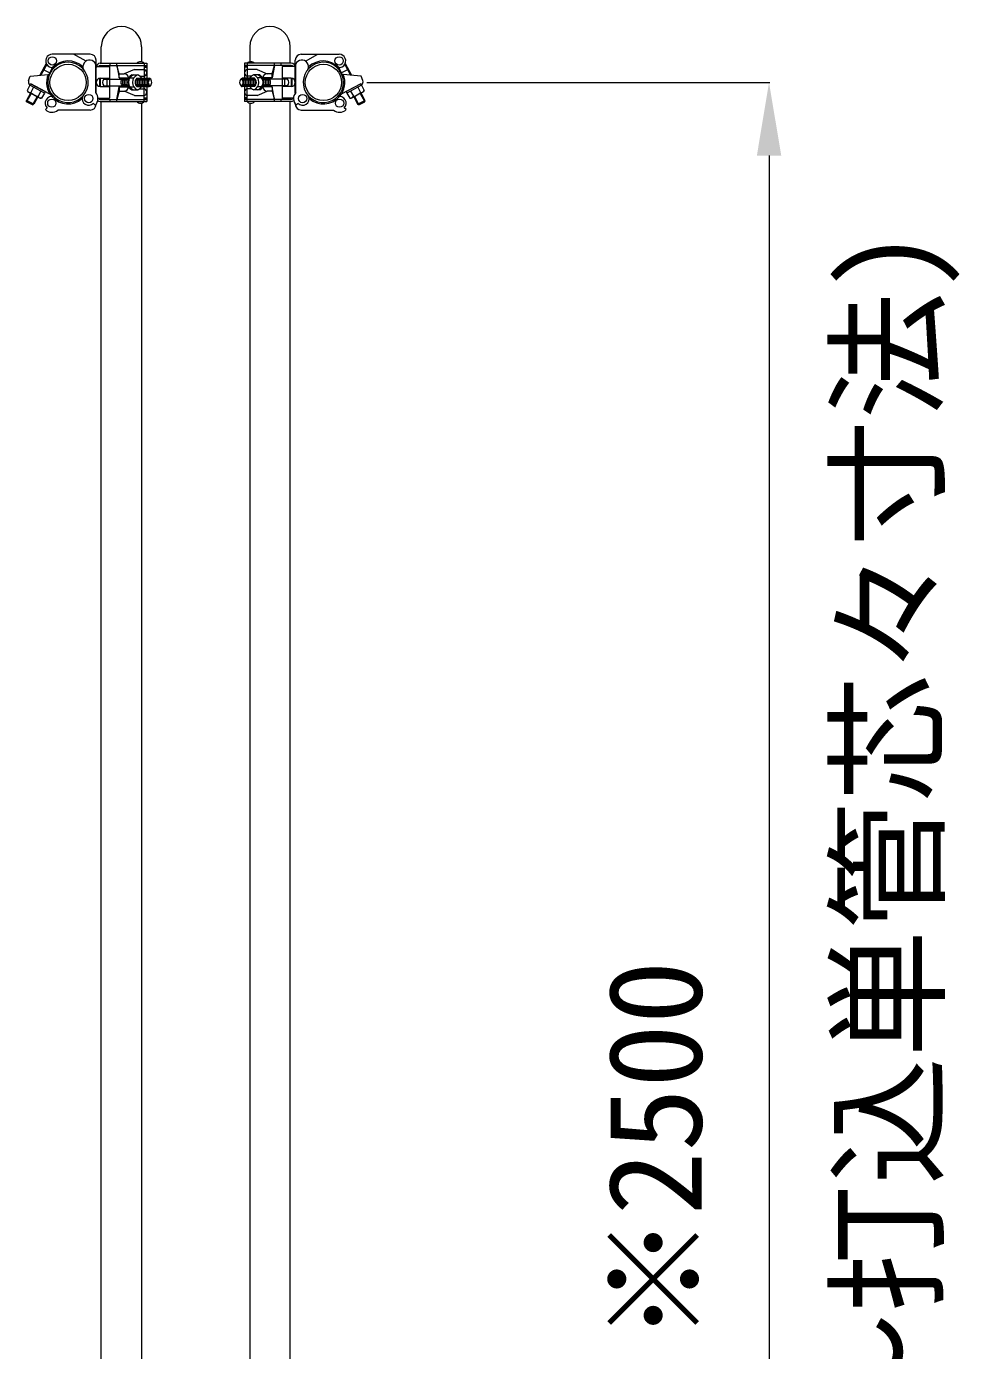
# Model space of a CAD drawing. Units: millimetres, scale not verified. Extents: x -30584 to 1616, y -23100 to 23100.
# Drawn here: x -13268 to -12145, y -4786 to -3193 of the extents above; entities that cross this region are included whole.
import ezdxf
from ezdxf.enums import TextEntityAlignment as Align

# ---------------------------------------------------------------- set-up
doc = ezdxf.new("R2010")
doc.units = ezdxf.units.MM
doc.header["$LTSCALE"] = 150
for name, color, linetype, lineweight in [('0-6_ﾎﾞﾙﾄ類', 2, 'Continuous', 18), ('0-B_寸法', 3, 'Continuous', 18), ('1-0_単管', 7, 'Continuous', 18), ('1-1_単管ｸﾗﾝﾌﾟ', 7, 'Continuous', 18)]:
    doc.layers.add(name, color=color, linetype=linetype, lineweight=lineweight)
doc.styles.add('ＭＳ ゴシック', font='')
doc.styles.get('ＭＳ ゴシック').set_extended_font_data('MS Gothic')

msp = doc.modelspace()

# ---------------------------------------------------------------- linework, layer by layer
at = {"layer": '0-6_ﾎﾞﾙﾄ類'}
for p, q in [((-13263.6, -3263.5), (-13262.6, -3261.7)), ((-13246.2, -3272.8), (-13263.6, -3263.5)), ((-13245.3, -3271), (-13262.6, -3261.7)), ((-13259.2, -3265.8), (-13262.6, -3272.1)), ((-12883, -3271), (-12865.7, -3261.7)), ((-12864.8, -3263.5), (-12882.1, -3272.8)), ((-12869.1, -3265.8), (-12865.7, -3272.1)), ((-12864.8, -3263.5), (-12865.7, -3261.7)), ((-13266, -3271.3), (-13251.4, -3279.1)), ((-13250.6, -3270.5), (-13253.9, -3276.7)), ((-13245.3, -3271), (-13246.2, -3272.8)), ((-12883, -3271), (-12882.1, -3272.8)), ((-12877.7, -3270.5), (-12874.4, -3276.7)), ((-12862.4, -3271.3), (-12876.9, -3279.1))]:
    msp.add_line(p, q, dxfattribs=at)
for points in [[(-13263.6, -3263.5), (-13266.9, -3269.8), (-13266, -3271.3)], [(-12864.8, -3263.5), (-12861.4, -3269.8), (-12862.4, -3271.3)], [(-13246.2, -3272.8), (-13249.6, -3279), (-13251.4, -3279.1)], [(-12882.1, -3272.8), (-12878.7, -3279), (-12876.9, -3279.1)]]:
    msp.add_lwpolyline(points, dxfattribs=at)
for centre, radius, start, end in [((-13263, -3267.8), 4.35, 207.478, 276.246), ((-13250.9, -3260.7), 16.2, 224.274, 259.45), ((-13250.1, -3274.7), 4.35, 207.478, 276.246), ((-12878.2, -3274.7), 4.35, 263.754, 332.522), ((-12877.4, -3260.7), 16.2, 280.55, 315.726), ((-12865.3, -3267.8), 4.35, 263.754, 332.522)]:
    msp.add_arc(centre, radius, start, end, dxfattribs=at)
at = {"layer": '0-B_寸法'}
for p, q in [((-12858.3, -3260), (-12373.2, -3260)), ((-12374.2, -3348), (-12374.2, -5672))]:
    msp.add_line(p, q, dxfattribs=at)
at = {"layer": '0-B_寸法', "color": 91}
msp.add_solid([(-12388.8, -3348), (-12374.2, -3260), (-12359.5, -3348)], dxfattribs=at)
at = {"layer": '1-0_単管'}
for p, q in [((-13177.8, -3237), (-13177.8, -3217)), ((-13129.2, -3217), (-13129.2, -3235.2)), ((-12999.1, -3217), (-12999.1, -3235.2)), ((-12950.5, -3237), (-12950.5, -3217)), ((-13177.8, -5655.5), (-13177.8, -3283)), ((-13129.2, -3284.8), (-13129.2, -5655.5)), ((-12950.5, -5734), (-12950.5, -3283))]:
    msp.add_line(p, q, dxfattribs=at)
msp.add_lwpolyline([(-12999.1, -3284.8), (-12999.1, -5736), (-12963.3, -5736)], dxfattribs=at)
for centre in [(-13153.5, -3217), (-12974.8, -3217)]:
    msp.add_arc(centre, 24.3, 0, 180, dxfattribs=at)
at = {"layer": '1-1_単管ｸﾗﾝﾌﾟ'}
for p, q in [((-13191, -3226.1), (-13236.7, -3226.1)), ((-13196.1, -3234.3), (-13211.2, -3226.2)), ((-13184, -3273), (-13184, -3233.1)), ((-12944.3, -3273), (-12944.3, -3233.1)), ((-12937.3, -3226.1), (-12891.6, -3226.1)), ((-12932.2, -3234.3), (-12917.1, -3226.2)), ((-13244.1, -3237.3), (-13251.6, -3251.3)), ((-13243.5, -3238.3), (-13250.4, -3251.2)), ((-13248.6, -3245.7), (-13247, -3244.7)), ((-13247.8, -3244.3), (-13239, -3249)), ((-13241.7, -3250.5), (-13240.3, -3251)), ((-13241.1, -3250.7), (-13236.4, -3242.1)), ((-13240.9, -3252.5), (-13235.2, -3242)), ((-13239.7, -3250.4), (-13239.8, -3248.6)), ((-13184.5, -3272.3), (-13184.5, -3238)), ((-13183.9, -3241), (-13168, -3241)), ((-13179, -3237), (-13123, -3237)), ((-13179, -3239.5), (-13123, -3239.5)), ((-13168, -3241), (-13168, -3279)), ((-13167, -3239.5), (-13167, -3237)), ((-13159, -3239.5), (-13159, -3237)), ((-13156.1, -3249.5), (-13159, -3239.5)), ((-13138, -3244.4), (-13150.1, -3249.5)), ((-13138, -3244.4), (-13127, -3244.4)), ((-13126, -3237), (-13126, -3255)), ((-13126, -3240.5), (-13123, -3240.5)), ((-13126, -3241.5), (-13123, -3241.5)), ((-13123, -3237), (-13123, -3255)), ((-13005.3, -3237), (-13005.3, -3255)), ((-12949.3, -3237), (-13005.3, -3237)), ((-12949.3, -3239.5), (-13005.3, -3239.5)), ((-13002.3, -3240.5), (-13005.3, -3240.5)), ((-13002.3, -3241.5), (-13005.3, -3241.5)), ((-13002.3, -3237), (-13002.3, -3255)), ((-12990.3, -3244.4), (-13001.3, -3244.4)), ((-12990.3, -3244.4), (-12978.2, -3249.5)), ((-12972.2, -3249.5), (-12969.3, -3239.5)), ((-12969.3, -3239.5), (-12969.3, -3237)), ((-12961.3, -3239.5), (-12961.3, -3237)), ((-12944.4, -3241), (-12960.3, -3241)), ((-12960.3, -3241), (-12960.3, -3279)), ((-12943.8, -3272.3), (-12943.8, -3238)), ((-12887.4, -3252.5), (-12893.1, -3242)), ((-12887.3, -3250.7), (-12891.9, -3242.1)), ((-12880.5, -3244.3), (-12889.3, -3249)), ((-12888.6, -3250.4), (-12888.5, -3248.6)), ((-12886.6, -3250.5), (-12888, -3251)), ((-12884.8, -3238.3), (-12877.9, -3251.2)), ((-12884.3, -3237.3), (-12876.7, -3251.3)), ((-12879.8, -3245.7), (-12881.3, -3244.7)), ((-13262.8, -3261.7), (-13264.1, -3262.9)), ((-13262.8, -3261.7), (-13239.3, -3274.2)), ((-13180, -3255.1), (-13180, -3264.9)), ((-13179, -3255), (-13168, -3255)), ((-13179, -3255), (-13179, -3265)), ((-13179, -3265), (-13168, -3265)), ((-13174.7, -3256), (-13145.4, -3256)), ((-13174.7, -3264), (-13145.4, -3264)), ((-13171, -3255), (-13171, -3265)), ((-13156.1, -3254.5), (-13144.7, -3254.5)), ((-13156.1, -3265.5), (-13144.7, -3265.5)), ((-13152.1, -3255), (-13145, -3255)), ((-13152.1, -3265), (-13145, -3265)), ((-13143.5, -3254.5), (-13138.5, -3254.5)), ((-13143.5, -3265.5), (-13138.5, -3265.5)), ((-13141.2, -3251), (-13134, -3251)), ((-13135.9, -3256), (-13121, -3256)), ((-13135.9, -3264), (-13121, -3264)), ((-13134.9, -3255), (-13120.1, -3255)), ((-13134.9, -3265), (-13120.1, -3265)), ((-13131.4, -3252.4), (-13127, -3252.4)), ((-13126, -3283), (-13126, -3265)), ((-13123, -3265), (-13123, -3283)), ((-13119.4, -3255.3), (-13120.1, -3255)), ((-13119.4, -3264.8), (-13120.1, -3265)), ((-13009, -3255.3), (-13008.2, -3255)), ((-13009, -3264.8), (-13008.2, -3265)), ((-12993.4, -3255), (-13008.2, -3255)), ((-12993.4, -3265), (-13008.2, -3265)), ((-12992.4, -3256), (-13007.4, -3256)), ((-12992.4, -3264), (-13007.4, -3264)), ((-13005.3, -3265), (-13005.3, -3283)), ((-13002.3, -3283), (-13002.3, -3265)), ((-12996.9, -3252.4), (-13001.3, -3252.4)), ((-12987.1, -3251), (-12994.4, -3251)), ((-12984.8, -3254.5), (-12989.8, -3254.5)), ((-12984.8, -3265.5), (-12989.8, -3265.5)), ((-12972.2, -3254.5), (-12983.6, -3254.5)), ((-12972.2, -3265.5), (-12983.6, -3265.5)), ((-12976.2, -3255), (-12983.4, -3255)), ((-12976.2, -3265), (-12983.4, -3265)), ((-12953.6, -3256), (-12982.9, -3256)), ((-12953.6, -3264), (-12982.9, -3264)), ((-12949.3, -3255), (-12960.3, -3255)), ((-12949.3, -3265), (-12960.3, -3265)), ((-12957.3, -3255), (-12957.3, -3265)), ((-12949.3, -3255), (-12949.3, -3265)), ((-12948.3, -3255.1), (-12948.3, -3264.9)), ((-12865.5, -3261.7), (-12889, -3274.2)), ((-12865.5, -3261.7), (-12864.2, -3262.9)), ((-13263.1, -3272.8), (-13267.8, -3281.6)), ((-13259, -3286.3), (-13267.8, -3281.6)), ((-13262.2, -3273.3), (-13267.6, -3283.4)), ((-13255.1, -3277.1), (-13260.5, -3287.1)), ((-13254.3, -3277.5), (-13259, -3286.3)), ((-13181.8, -3279), (-13168, -3279)), ((-13179, -3280.5), (-13123, -3280.5)), ((-13168, -3279), (-13169.6, -3280.5)), ((-13167, -3283), (-13167, -3280.5)), ((-13156.1, -3270.5), (-13159, -3280.5)), ((-13159, -3283), (-13159, -3280.5)), ((-13138, -3275.6), (-13150.1, -3270.5)), ((-13141.2, -3269), (-13134, -3269)), ((-13138, -3275.6), (-13127, -3275.6)), ((-13131.4, -3267.6), (-13127, -3267.6)), ((-13126, -3278.5), (-13123, -3278.5)), ((-13126, -3279.5), (-13123, -3279.5)), ((-13002.3, -3278.5), (-13005.3, -3278.5)), ((-13002.3, -3279.5), (-13005.3, -3279.5)), ((-12949.3, -3280.5), (-13005.3, -3280.5)), ((-12996.9, -3267.6), (-13001.3, -3267.6)), ((-12990.3, -3275.6), (-13001.3, -3275.6)), ((-12987.1, -3269), (-12994.4, -3269)), ((-12990.3, -3275.6), (-12978.2, -3270.5)), ((-12972.2, -3270.5), (-12969.3, -3280.5)), ((-12969.3, -3283), (-12969.3, -3280.5)), ((-12961.3, -3283), (-12961.3, -3280.5)), ((-12946.5, -3279), (-12960.3, -3279)), ((-12960.3, -3279), (-12958.8, -3280.5)), ((-12874, -3277.5), (-12869.4, -3286.3)), ((-12873.2, -3277.1), (-12867.8, -3287.1)), ((-12869.4, -3286.3), (-12860.5, -3281.6)), ((-12866.1, -3273.3), (-12860.7, -3283.4)), ((-12865.2, -3272.8), (-12860.5, -3281.6)), ((-13260.5, -3287.1), (-13259, -3286.3)), ((-13245.1, -3292.7), (-13242.9, -3290.6)), ((-13191, -3293.3), (-13230.1, -3293.3)), ((-13185.1, -3287.3), (-13187.2, -3285.2)), ((-13179, -3283), (-13123, -3283)), ((-12949.3, -3283), (-13005.3, -3283)), ((-12943.3, -3287.3), (-12941.1, -3285.2)), ((-12937.3, -3293.3), (-12898.2, -3293.3)), ((-12883.2, -3292.7), (-12885.4, -3290.6)), ((-12867.8, -3287.1), (-12869.4, -3286.3))]:
    msp.add_line(p, q, dxfattribs=at)
for points in [[(-13265.2, -3257.8), (-13263.2, -3252.3), (-13241.7, -3250.5)], [(-13159, -3239.5), (-13156.1, -3254.5), (-13156.1, -3249.5), (-13150.1, -3249.5)], [(-12969.3, -3239.5), (-12972.2, -3254.5), (-12972.2, -3249.5), (-12978.2, -3249.5)], [(-12863.1, -3257.8), (-12865.1, -3252.3), (-12886.6, -3250.5)], [(-13159, -3280.5), (-13156.1, -3265.5), (-13156.1, -3270.5), (-13150.1, -3270.5)], [(-12969.3, -3280.5), (-12972.2, -3265.5), (-12972.2, -3270.5), (-12978.2, -3270.5)], [(-13260.5, -3287.1), (-13267.6, -3283.4), (-13267.8, -3281.6)], [(-12867.8, -3287.1), (-12860.7, -3283.4), (-12860.5, -3281.6)]]:
    msp.add_lwpolyline(points, dxfattribs=at)
for centre, radius in [((-13236.7, -3234.1), 5), ((-12891.6, -3234.1), 5), ((-13217.8, -3260), 21.8), ((-12910.5, -3260), 21.8), ((-13237.3, -3285), 5), ((-13192.8, -3279.5), 5), ((-12935.5, -3279.5), 5), ((-12891, -3285), 5)]:
    msp.add_circle(centre, radius, dxfattribs=at)
for centre, radius, start, end in [((-13236.7, -3234.1), 8, 89.555, 294.53), ((-13217.8, -3260), 25.8, 46.062, 136.061), ((-13191.9, -3241.1), 8, 22.798, 204.53), ((-13191, -3233.1), 7, 0, 90), ((-12937.3, -3233.1), 7, 90, 180), ((-12936.4, -3241.1), 8, 335.47, 157.202), ((-12910.5, -3260), 25.8, 43.939, 133.938), ((-12891.6, -3234.1), 8, 245.47, 90.445), ((-13217.8, -3260), 25.8, 158.301, 221.08), ((-13217.8, -3260), 24.3, 158.23, 141.61), ((-13179, -3242), 5, 90, 180), ((-13179, -3242), 2.5, 90, 156.422), ((-13150.1, -3254.5), 5, 0, 90), ((-13130.6, -3241.3), 6.25, 43.038, 136.962), ((-13127, -3248.4), 4, 270, 90), ((-13001.3, -3248.4), 4, 90, 270), ((-12997.8, -3241.3), 6.25, 43.038, 136.962), ((-12978.2, -3254.5), 5, 90, 180), ((-12949.3, -3242), 5, 0, 90), ((-12949.3, -3242), 2.5, 23.578, 90), ((-12910.5, -3260), 24.3, 38.39, 21.77), ((-12910.5, -3260), 25.8, 318.92, 21.699), ((-13260.5, -3259.5), 5, 159.862, 224.13), ((-13179, -3260), 5, 90, 270), ((-13170.2, -3260), 6, 138.19, 221.81), ((-13170.2, -3260), 6, 123.557, 123.564), ((-13147.2, -3260), 7, 134.415, 225.585), ((-13145.2, -3260), 7, 134.415, 225.585), ((-13143.2, -3260), 7, 134.415, 225.585), ((-13150.1, -3265.5), 5, 270, 0), ((-13141.2, -3260), 7, 134.415, 225.585), ((-13135.6, -3260), 10.6, 121.891, 238.109), ((-13135.6, -3260), 9.6, 110.364, 249.636), ((-13130.6, -3260), 9.6, 110.364, 249.636), ((-13130.6, -3260), 6.6, 130.749, 229.251), ((-13129.2, -3260), 7, 134.415, 225.585), ((-13127.2, -3260), 7, 134.415, 225.585), ((-13137.3, -3260), 9.6, 31.388, 69.636), ((-13137.3, -3260), 9.6, 290.364, 328.612), ((-13125.2, -3260), 7, 134.415, 225.585), ((-13123.2, -3260), 7, 134.415, 225.585), ((-13121.2, -3260), 7, 134.415, 225.585), ((-13119.2, -3260), 7, 134.415, 225.585), ((-13117.2, -3260), 7, 134.415, 225.585), ((-13115.2, -3260), 7, 134.415, 225.585), ((-13114.2, -3260), 7, 137.22, 222.78), ((-13123, -3260), 6, 307.592, 52.408), ((-13005.3, -3260), 6, 127.592, 232.408), ((-13014.1, -3260), 7, 317.22, 42.78), ((-13013.1, -3260), 7, 314.415, 45.585), ((-13011.1, -3260), 7, 314.415, 45.585), ((-13009.1, -3260), 7, 314.415, 45.585), ((-13007.1, -3260), 7, 314.415, 45.585), ((-13005.1, -3260), 7, 314.415, 45.585), ((-12991, -3260), 9.6, 110.364, 148.612), ((-12991, -3260), 9.6, 211.388, 249.636), ((-13003.1, -3260), 7, 314.415, 45.585), ((-13001.1, -3260), 7, 314.415, 45.585), ((-12997.7, -3260), 9.6, 290.364, 69.636), ((-12999.1, -3260), 7, 314.415, 45.585), ((-12997.7, -3260), 6.6, 310.749, 49.251), ((-12992.7, -3260), 9.6, 290.364, 69.636), ((-12992.7, -3260), 10.6, 301.891, 58.109), ((-12978.2, -3265.5), 5, 180, 270), ((-12987.1, -3260), 7, 314.415, 45.585), ((-12985.1, -3260), 7, 314.415, 45.585), ((-12983.1, -3260), 7, 314.415, 45.585), ((-12981.1, -3260), 7, 314.415, 45.585), ((-12958.1, -3260), 6, 56.436, 56.443), ((-12958.1, -3260), 6, 303.538, 303.557), ((-12958.1, -3260), 6, 318.19, 41.81), ((-12949.3, -3260), 5, 270, 90), ((-12867.8, -3259.5), 5, 315.87, 20.138), ((-13237.3, -3285), 8, 71.788, 224.862), ((-13217.8, -3260), 25.8, 221.076, 311.075), ((-13192.8, -3279.5), 8, 161.788, 314.862), ((-13192.8, -3279.5), 11, 314.862, 40.876), ((-13179, -3278), 5, 231.658, 270), ((-13179, -3278), 2.5, 203.578, 270), ((-13127, -3271.6), 4, 270, 90), ((-13001.3, -3271.6), 4, 90, 270), ((-12949.3, -3278), 2.5, 270, 336.422), ((-12949.3, -3278), 5, 270, 308.342), ((-12935.5, -3279.5), 11, 139.124, 225.138), ((-12935.5, -3279.5), 8, 225.138, 18.212), ((-12910.5, -3260), 25.8, 228.925, 318.924), ((-12891, -3285), 8, 315.138, 108.212), ((-13237.3, -3285), 11, 224.862, 310.876), ((-13191, -3286.3), 7, 270, 0), ((-13130.6, -3278.7), 6.25, 223.038, 316.962), ((-12997.8, -3278.7), 6.25, 223.038, 316.962), ((-12937.3, -3286.3), 7, 180, 270), ((-12891, -3285), 11, 229.124, 315.138)]:
    msp.add_arc(centre, radius, start, end, dxfattribs=at)

# ---------------------------------------------------------------- texts
at = {"layer": '0-B_寸法', "style": 'ＭＳ ゴシック'}
for s, p in [('(プレコン～打込単管芯々寸法)', (-12141.2, -5585.2)), ('※2500', (-12421.5, -4776.9))]:
    msp.add_text(s, height=112.6, rotation=90, dxfattribs=at).set_placement(p, align=Align.BOTTOM_LEFT)

doc.saveas('drawing.dxf')
